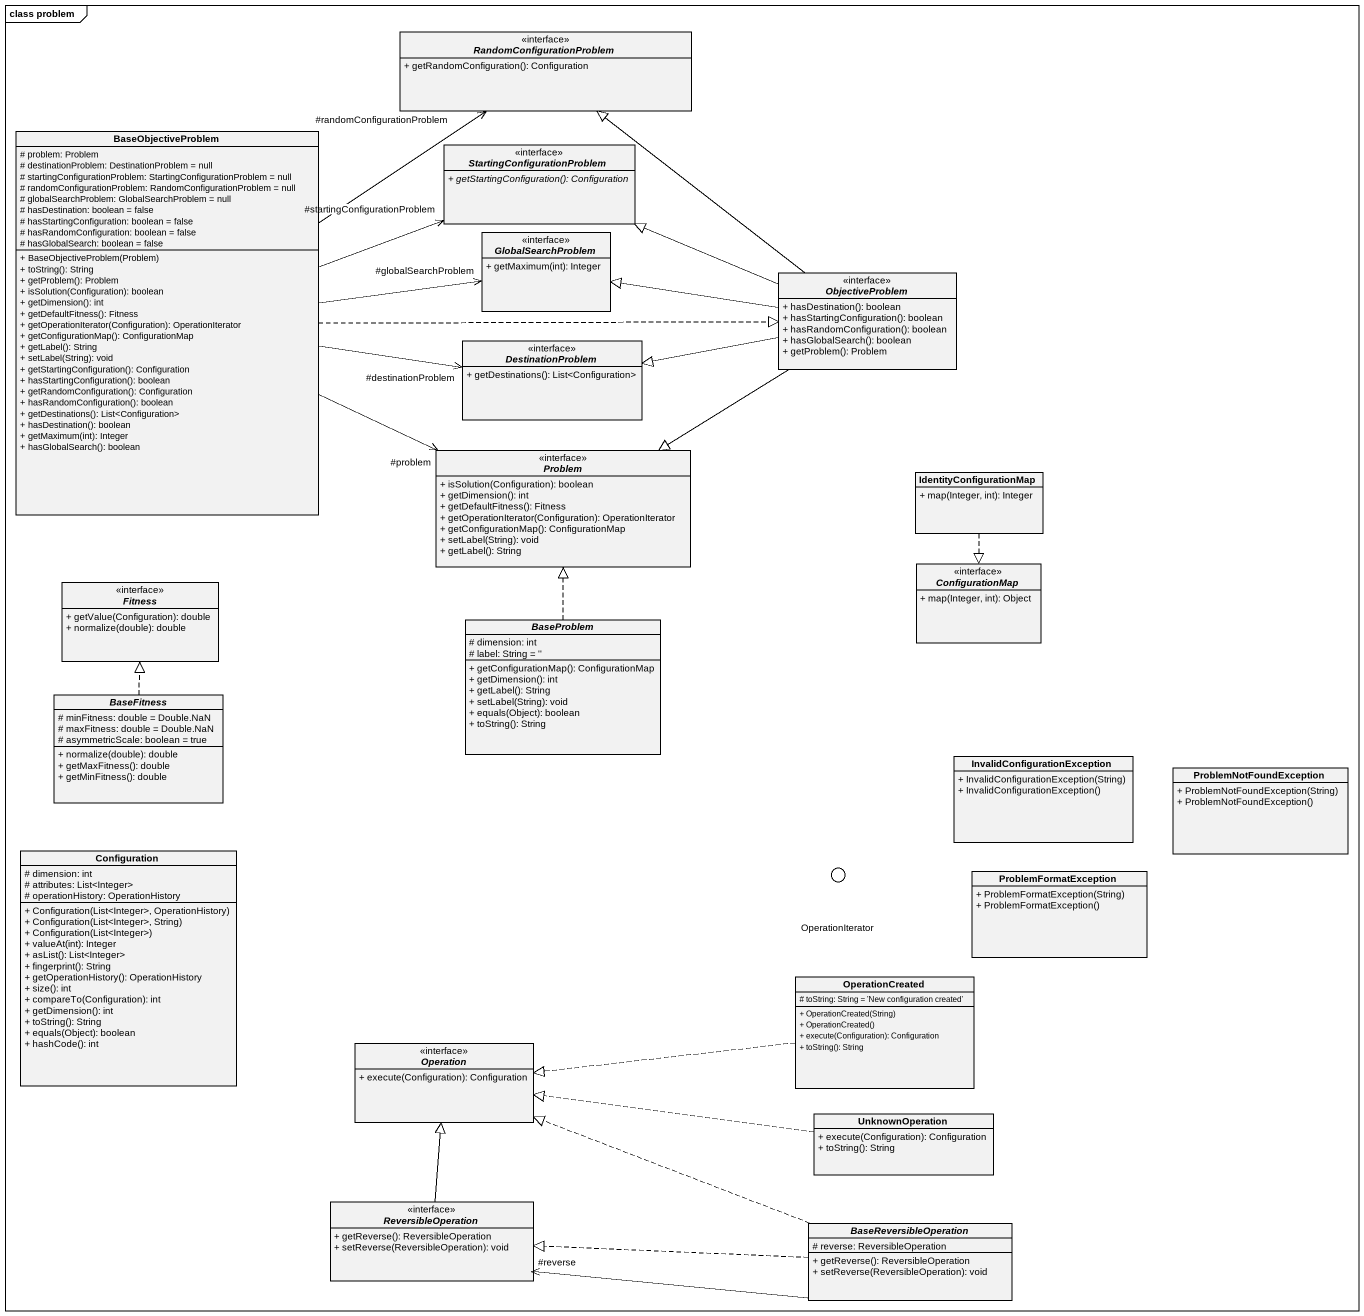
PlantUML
@startuml
mainframe class problem
allowmixing
hide circle
hide empty members
skinparam classAttributeIconSize 0
interface RandomConfigurationProblem <<interface>> {
  + getRandomConfiguration(): Configuration
}
class BaseObjectiveProblem {
  # problem: Problem
  # destinationProblem: DestinationProblem = null
  # startingConfigurationProblem: StartingConfigurationProblem = null
  # randomConfigurationProblem: RandomConfigurationProblem = null
  # globalSearchProblem: GlobalSearchProblem = null
  # hasDestination: boolean = false
  # hasStartingConfiguration: boolean = false
  # hasRandomConfiguration: boolean = false
  # hasGlobalSearch: boolean = false
  + BaseObjectiveProblem(Problem)
  + toString(): String
  + getProblem(): Problem
  + isSolution(Configuration): boolean
  + getDimension(): int
  + getDefaultFitness(): Fitness
  + getOperationIterator(Configuration): OperationIterator
  + getConfigurationMap(): ConfigurationMap
  + getLabel(): String
  + setLabel(String): void
  + getStartingConfiguration(): Configuration
  + hasStartingConfiguration(): boolean
  + getRandomConfiguration(): Configuration
  + hasRandomConfiguration(): boolean
  + getDestinations(): List<Configuration>
  + hasDestination(): boolean
  + getMaximum(int): Integer
  + hasGlobalSearch(): boolean
}
interface StartingConfigurationProblem <<interface>> {
  {abstract} + getStartingConfiguration(): Configuration
}
interface GlobalSearchProblem <<interface>> {
  + getMaximum(int): Integer
}
interface ObjectiveProblem <<interface>> {
  + hasDestination(): boolean
  + hasStartingConfiguration(): boolean
  + hasRandomConfiguration(): boolean
  + hasGlobalSearch(): boolean
  + getProblem(): Problem
}
interface DestinationProblem <<interface>> {
  + getDestinations(): List<Configuration>
}
interface Problem <<interface>> {
  + isSolution(Configuration): boolean
  + getDimension(): int
  + getDefaultFitness(): Fitness
  + getOperationIterator(Configuration): OperationIterator
  + getConfigurationMap(): ConfigurationMap
  + setLabel(String): void
  + getLabel(): String
}
class IdentityConfigurationMap {
  + map(Integer, int): Integer
}
interface Fitness <<interface>> {
  + getValue(Configuration): double
  + normalize(double): double
}
interface ConfigurationMap <<interface>> {
  + map(Integer, int): Object
}
abstract class BaseProblem {
  # dimension: int
  # label: String = ''
  + getConfigurationMap(): ConfigurationMap
  + getDimension(): int
  + getLabel(): String
  + setLabel(String): void
  + equals(Object): boolean
  + toString(): String
}
abstract class BaseFitness {
  # minFitness: double = Double.NaN
  # maxFitness: double = Double.NaN
  # asymmetricScale: boolean = true
  + normalize(double): double
  + getMaxFitness(): double
  + getMinFitness(): double
}
class "InvalidConfigurationException" as InvalidConfigurationExceptio {
  + InvalidConfigurationException(String)
  + InvalidConfigurationException()
}
class ProblemNotFoundException {
  + ProblemNotFoundException(String)
  + ProblemNotFoundException()
}
() OperationIterator <<interface>>
class Configuration {
  # dimension: int
  # attributes: List<Integer>
  # operationHistory: OperationHistory
  + Configuration(List<Integer>, OperationHistory)
  + Configuration(List<Integer>, String)
  + Configuration(List<Integer>)
  + valueAt(int): Integer
  + asList(): List<Integer>
  + fingerprint(): String
  + getOperationHistory(): OperationHistory
  + size(): int
  + compareTo(Configuration): int
  + getDimension(): int
  + toString(): String
  + equals(Object): boolean
  + hashCode(): int
}
class ProblemFormatException {
  + ProblemFormatException(String)
  + ProblemFormatException()
}
class OperationCreated {
  # toString: String = 'New configuration created'
  + OperationCreated(String)
  + OperationCreated()
  + execute(Configuration): Configuration
  + toString(): String
}
interface Operation <<interface>> {
  + execute(Configuration): Configuration
}
class UnknownOperation {
  + execute(Configuration): Configuration
  + toString(): String
}
interface ReversibleOperation <<interface>> {
  + getReverse(): ReversibleOperation
  + setReverse(ReversibleOperation): void
}
abstract class BaseReversibleOperation {
  # reverse: ReversibleOperation
  + getReverse(): ReversibleOperation
  + setReverse(ReversibleOperation): void
}
BaseObjectiveProblem -up-> "#randomConfigurationProblem" RandomConfigurationProblem
BaseObjectiveProblem -right-> "#startingConfigurationProblem" StartingConfigurationProblem
BaseObjectiveProblem -right-> "#globalSearchProblem" GlobalSearchProblem
BaseObjectiveProblem .right.|> ObjectiveProblem
BaseObjectiveProblem -right-> "#destinationProblem" DestinationProblem
BaseObjectiveProblem -right-> "#problem" Problem
ObjectiveProblem -up-|> RandomConfigurationProblem
ObjectiveProblem -left-|> StartingConfigurationProblem
ObjectiveProblem -left-|> GlobalSearchProblem
ObjectiveProblem -left-|> DestinationProblem
ObjectiveProblem --|> Problem
IdentityConfigurationMap ..|> ConfigurationMap
BaseProblem .up.|> Problem
BaseFitness .up.|> Fitness
OperationCreated .left.|> Operation
UnknownOperation .left.|> Operation
ReversibleOperation -up-|> Operation
BaseReversibleOperation .left.|> Operation
BaseReversibleOperation -left-> "#reverse" ReversibleOperation
BaseReversibleOperation .left.|> ReversibleOperation
@enduml
